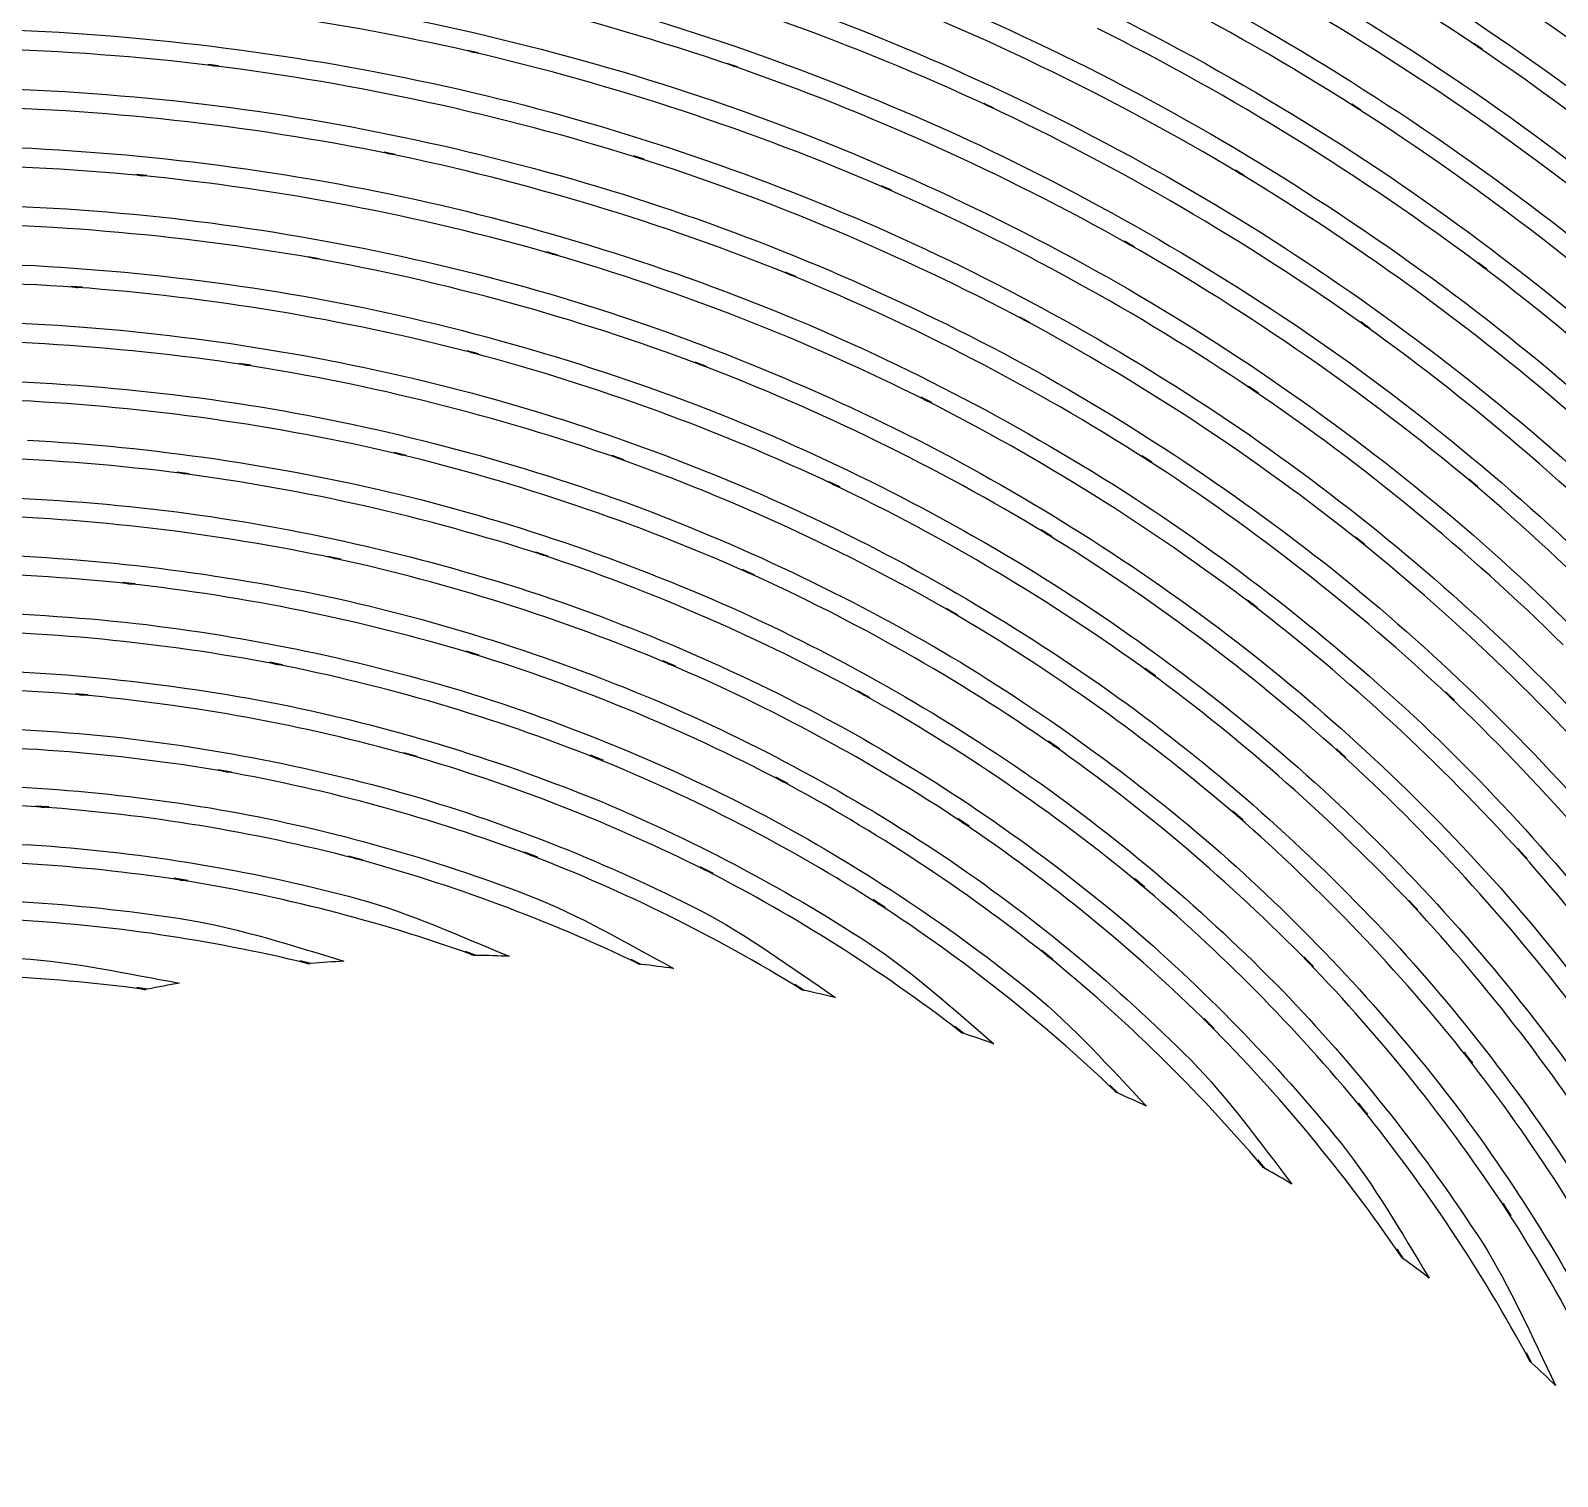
# Model space of a CAD drawing. Extents: x 289 to 439, y 190 to 340.
# Drawn here: x 353.86 to 388.33, y 288.71 to 321.36 of the extents above; entities that cross this region are included whole.
import ezdxf

# ---------------------------------------------------------------- set-up
doc = ezdxf.new("R2010")
doc.units = 0
doc.layers.add('seconds_wheel', color=7, linetype='CONTINUOUS')

msp = doc.modelspace()

# ---------------------------------------------------------------- linework, layer by layer
at = {"layer": 'seconds_wheel', "color": 7}
for p, q in [((353.883097, 321.350082), (353.883097, 321.350082)), ((386.633332, 320.935561), (386.444877, 321.063136)), ((386.534065, 320.990234), (386.534065, 320.990234)), ((358.111674, 320.558264), (357.871259, 320.587735)), ((363.966922, 320.853355), (363.731163, 320.908029)), ((363.847879, 320.869641), (363.847879, 320.869641)), ((369.821399, 320.534999), (369.592616, 320.614103)), ((357.989915, 320.562143), (357.989915, 320.562143)), ((369.705069, 320.563306), (369.705069, 320.563306)), ((375.610727, 319.606301), (375.390864, 319.708672)), ((375.49556, 319.647792), (375.49556, 319.647792)), ((383.889508, 319.567137), (383.691747, 319.693162)), ((383.784811, 319.621037), (383.784811, 319.621037)), ((362.094408, 318.559337), (361.849339, 318.608971)), ((361.967609, 318.573297), (361.967609, 318.573297)), ((367.719325, 318.449211), (367.480073, 318.524439)), ((367.594463, 318.476356), (367.594463, 318.476356)), ((381.270156, 318.077733), (381.062701, 318.202206)), ((356.489266, 318.080841), (356.239934, 318.104883)), ((356.362854, 318.081228), (356.362854, 318.081223)), ((373.301586, 317.751623), (373.07203, 317.851667)), ((381.160029, 318.130857), (381.160029, 318.130857)), ((373.182543, 317.790787), (373.182543, 317.790787)), ((378.780706, 316.474326), (378.562782, 316.597635)), ((378.665539, 316.526286), (378.665539, 316.526286)), ((360.382425, 316.204829), (360.126887, 316.250586)), ((360.253686, 316.215686), (360.253686, 316.215686)), ((365.770417, 316.286648), (365.521085, 316.35877)), ((365.643231, 316.311076), (365.643231, 316.311076)), ((386.739579, 315.965967), (386.546084, 316.111378)), ((371.137473, 315.804656), (370.897444, 315.902371)), ((371.014163, 315.841881), (371.014163, 315.841881)), ((386.634882, 316.030723), (386.634882, 316.030723)), ((355.032433, 315.560751), (354.773793, 315.578977)), ((354.900592, 315.558038), (354.900592, 315.558038)), ((376.425034, 314.76467), (376.196252, 314.886816)), ((376.304825, 314.81508), (376.304825, 314.81508)), ((384.096185, 314.631278), (383.892221, 314.777079)), ((355.058802, 314.661525), (355.058802, 314.661525)), ((383.987999, 314.694484), (383.987999, 314.694484)), ((363.977005, 314.056222), (363.71759, 314.124471)), ((363.844779, 314.077938), (363.844779, 314.077938)), ((358.832528, 313.799135), (358.56691, 313.839852)), ((358.697586, 313.807277), (358.697586, 313.807277)), ((369.121094, 313.77393), (368.869436, 313.868933)), ((368.990029, 313.809993), (368.990029, 313.809993)), ((374.207018, 312.955359), (373.967379, 313.075954)), ((374.081382, 313.004605), (374.081382, 313.004605)), ((381.574164, 313.177548), (381.35973, 313.322573)), ((381.459774, 313.240368), (381.459774, 313.240368)), ((362.342189, 311.765697), (362.071529, 311.829677)), ((362.201431, 311.785472), (362.201431, 311.785472)), ((367.255557, 311.666816), (366.992653, 311.759104)), ((367.118289, 311.700941), (367.118289, 311.700941)), ((379.179715, 311.610203), (378.954035, 311.754838)), ((379.058732, 311.673019), (379.058732, 311.673019)), ((357.445495, 311.350401), (357.169792, 311.386073)), ((357.30551, 311.355441), (357.30551, 311.355441)), ((372.1317, 311.054923), (371.880428, 311.173966)), ((371.999474, 311.103007), (371.999474, 311.103007)), ((386.529799, 311.060353), (386.331264, 311.227479)), ((386.422775, 311.134802), (386.422775, 311.134802)), ((376.917108, 309.93661), (376.679409, 310.081635)), ((376.791472, 309.998264), (376.791472, 309.998264)), ((383.984509, 309.752035), (383.775118, 309.919935)), ((365.543576, 309.491454), (365.269426, 309.581029)), ((383.872059, 309.826097), (383.872059, 309.826097)), ((360.866742, 309.423208), (360.585226, 309.483701)), ((360.722884, 309.44027), (360.722884, 309.44027)), ((365.401265, 309.523639), (365.401265, 309.523639)), ((356.223645, 308.866383), (355.936699, 308.897405)), ((356.079397, 308.868323), (356.079397, 308.868318)), ((370.201796, 309.070343), (369.938502, 309.188222)), ((370.064138, 309.116873), (370.064138, 309.116873)), ((374.790216, 308.164524), (374.540884, 308.309548)), ((374.659927, 308.224627), (374.659927, 308.224627)), ((381.559041, 308.324671), (381.338015, 308.493348)), ((381.439609, 308.39951), (381.439609, 308.39951)), ((363.98825, 307.255602), (363.702081, 307.34285)), ((363.841286, 307.28546), (363.841286, 307.28546)), ((359.554158, 307.037292), (359.259845, 307.093905)), ((359.402543, 307.052027), (359.402543, 307.052027)), ((368.42118, 307.009373), (368.145477, 307.12609)), ((368.277705, 307.054741), (368.277705, 307.054741)), ((379.25882, 306.78447), (379.025774, 306.954697)), ((379.134347, 306.858532), (379.134347, 306.858532)), ((355.166988, 306.356384), (354.868797, 306.381976)), ((355.015371, 306.355221), (355.015371, 306.355213)), ((372.804473, 306.300926), (372.541955, 306.446338)), ((372.667204, 306.360642), (372.667204, 306.360642)), ((386.00748, 306.23578), (385.805453, 306.426562)), ((385.896967, 306.322252), (385.896967, 306.322252)), ((355.2046, 305.464517), (355.2046, 305.464517)), ((377.088887, 305.138796), (376.843045, 305.310576)), ((376.957822, 305.213245), (376.957822, 305.213245)), ((383.558744, 304.944525), (383.345087, 305.138019)), ((362.590358, 304.968177), (362.291779, 305.053098)), ((362.437967, 304.996098), (362.437967, 304.996098)), ((366.792178, 304.880932), (366.503682, 304.996485)), ((366.642114, 304.925136), (366.642114, 304.925136)), ((383.443191, 305.030609), (383.443191, 305.030609)), ((358.402884, 304.616475), (358.097326, 304.669211)), ((358.246227, 304.628497), (358.246227, 304.628497)), ((370.96104, 304.354734), (370.68689, 304.499371)), ((370.816402, 304.41445), (370.816402, 304.41445)), ((354.275516, 303.828538), (353.965691, 303.849088)), ((354.118082, 303.823885), (354.118082, 303.823885)), ((381.228665, 303.535386), (381.002598, 303.730821)), ((375.052734, 303.395404), (374.794482, 303.568347)), ((374.914302, 303.470243), (374.914302, 303.470243)), ((381.104192, 303.624184), (381.104192, 303.624184)), ((354.337169, 302.940543), (354.337169, 302.940555)), ((361.352613, 302.637324), (361.041238, 302.719529)), ((361.191689, 302.663692), (361.191689, 302.663692)), ((365.31712, 302.69161), (365.015828, 302.80639)), ((365.16124, 302.734265), (365.16124, 302.734265)), ((387.642685, 302.665629), (387.449964, 302.880452)), ((387.535661, 302.76451), (387.535661, 302.76451)), ((369.265729, 302.331765), (368.978396, 302.477177)), ((369.115278, 302.390705), (369.115278, 302.390705)), ((357.415636, 302.168515), (357.097282, 302.217762)), ((357.252773, 302.177822), (357.252773, 302.177822)), ((379.021508, 302.013411), (378.782645, 302.21272)), ((378.892382, 302.101819), (378.892382, 302.101819)), ((373.155012, 301.560888), (372.883964, 301.735771)), ((373.010763, 301.635338), (373.010763, 301.635338)), ((385.178437, 301.506989), (384.973309, 301.726075)), ((385.064434, 301.608196), (385.064434, 301.608196)), ((376.942313, 300.387512), (376.691041, 300.589537)), ((360.194359, 300.290958), (359.951617, 300.351061)), ((363.931637, 300.475147), (363.684242, 300.564719)), ((367.651853, 300.273896), (367.419581, 300.386736)), ((376.805818, 300.477084), (376.805818, 300.477084)), ((382.823929, 300.225039), (382.607558, 300.447616)), ((382.704499, 300.326633), (382.704499, 300.326633)), ((356.505551, 299.714353), (356.260873, 299.748088)), ((371.330968, 299.685658), (371.115757, 299.819824)), ((374.934077, 298.71198), (374.73244, 298.869024)), ((380.586527, 298.82482), (380.357357, 299.05205)), ((380.459338, 298.929127), (380.459338, 298.929127)), ((386.418509, 298.048514), (386.226567, 298.292806)), ((386.310712, 298.16174), (386.310712, 298.16174)), ((378.418144, 297.364108), (378.229692, 297.545971)), ((384.047328, 296.889873), (383.843364, 297.139981)), ((383.932549, 297.005813), (383.932549, 297.005813)), ((381.742454, 295.658718), (381.569511, 295.863846)), ((387.286327, 294.603998), (387.109894, 294.873495)), ((387.184346, 294.731573), (387.184346, 294.731573)), ((384.867452, 293.617911), (384.715448, 293.842817)), ((387.755524, 291.273098), (387.632602, 291.503431))]:
    msp.add_line(p, q, dxfattribs=at)
for points in [[(386.534065, 320.990234), (383.49002, 323.038925), (380.269628, 324.812332), (376.910515, 326.289042)], [(395.259549, 319.248009), (392.415668, 321.766424), (389.353904, 324.026656), (386.109074, 326.001709)], [(376.71896, 325.399898), (380.027055, 323.934119), (383.197428, 322.175844), (386.192832, 320.146459)], [(385.798862, 325.1463), (388.993639, 323.189669), (392.007256, 320.951872), (394.8047, 318.46007)], [(383.784811, 319.621037), (380.794436, 321.517888), (377.641209, 323.144347), (374.361349, 324.479731)], [(392.277639, 318.313106), (389.464779, 320.668416), (386.447863, 322.768532), (383.262105, 324.587917)], [(368.007435, 324.342462), (371.355529, 323.360988), (374.608662, 322.082245), (377.729086, 320.521429)], [(382.979423, 323.723203), (386.115361, 321.920202), (389.083829, 319.840363), (391.850321, 317.509657)], [(374.204305, 323.582831), (377.431457, 322.256871), (380.532795, 320.644975), (383.47266, 318.766792)], [(375.49556, 319.647792), (372.400225, 321.082227), (369.183058, 322.23709), (365.881706, 323.098124)], [(389.403525, 317.236284), (386.627941, 319.435609), (383.661754, 321.382231), (380.539606, 323.053533)], [(369.705069, 320.563306), (366.476339, 321.666818), (363.155507, 322.479277), (359.782164, 322.990714)], [(381.160029, 318.130857), (378.231418, 319.881006), (375.1528, 321.366307), (371.959533, 322.567663)], [(363.847866, 320.869641), (360.521113, 321.629557), (357.133018, 322.090452), (353.724103, 322.246205)], [(359.844594, 322.082955), (363.165144, 321.56812), (366.432208, 320.756425), (369.608128, 319.658651)], [(365.848358, 322.188816), (369.097602, 321.329818), (372.262628, 320.181089), (375.306719, 318.757098)], [(380.288335, 322.179123), (383.358713, 320.523269), (386.274017, 318.596318), (389.001413, 316.421203)], [(371.832734, 321.666497), (374.97397, 320.472406), (378.001492, 318.99886), (380.880065, 317.264589)], [(343.447569, 320.88709), (346.905359, 321.352266), (350.397541, 321.506778), (353.883097, 321.350082)], [(353.883097, 321.350082), (357.238715, 321.185132), (360.572906, 320.719638), (363.845553, 319.959943)], [(386.634882, 316.030723), (383.905521, 318.077316), (380.999198, 319.876259), (377.949336, 321.404756)], [(357.989915, 320.562143), (354.602428, 320.970001), (351.18562, 321.073898), (347.779678, 320.872742)], [(386.444877, 321.063136), (386.476759, 321.041594), (386.502226, 321.011838), (386.534065, 320.990234)], [(394.738394, 314.281128), (392.208713, 316.757454), (389.463348, 319.002717), (386.534065, 320.990234)], [(386.534065, 320.990234), (386.565465, 320.969102), (386.601967, 320.956754), (386.633332, 320.935561)], [(357.871259, 320.587735), (357.911503, 320.582802), (357.949685, 320.567165), (357.989915, 320.562143)], [(363.731163, 320.908029), (363.771154, 320.898802), (363.80791, 320.878955), (363.847879, 320.869641)], [(373.18253, 317.790787), (370.169115, 319.093979), (367.045316, 320.124392), (363.847866, 320.869641)], [(363.847879, 320.869641), (363.887003, 320.860704), (363.927822, 320.862374), (363.966922, 320.853355)], [(369.592616, 320.614103), (369.63159, 320.600689), (369.666126, 320.576808), (369.705069, 320.563306)], [(357.989915, 320.562143), (358.030314, 320.557279), (358.071283, 320.563212), (358.111674, 320.558264)], [(367.594463, 318.476356), (364.461633, 319.457049), (361.247412, 320.155508), (357.989915, 320.562143)], [(378.665539, 316.526286), (375.805263, 318.137111), (372.806687, 319.487974), (369.705069, 320.563306)], [(369.705069, 320.563306), (369.742907, 320.550373), (369.783583, 320.548013), (369.821399, 320.534999)], [(377.729086, 320.521429), (380.727878, 319.005761), (383.584059, 317.224269), (386.264955, 315.198967)], [(348.029399, 319.997944), (351.385155, 320.184818), (354.750856, 320.070416), (358.086469, 319.656711)], [(363.845553, 319.959943), (366.991255, 319.214974), (370.063456, 318.188822), (373.025499, 316.894275)], [(386.192832, 320.146459), (389.072703, 318.17919), (391.770361, 315.958101), (394.25485, 313.510251)], [(361.967611, 318.573297), (358.749585, 319.221124), (355.480176, 319.579622), (352.198261, 319.643529)], [(358.086469, 319.656711), (361.291927, 319.244407), (364.453297, 318.54492), (367.533973, 317.567434)], [(369.608128, 319.658651), (372.657256, 318.589173), (375.603953, 317.247988), (378.413491, 315.651876)], [(375.390864, 319.708672), (375.427533, 319.691582), (375.458934, 319.664964), (375.49556, 319.647792)], [(383.987999, 314.694484), (381.310618, 316.596121), (378.468959, 318.253927), (375.49556, 319.647792)], [(375.49556, 319.647792), (375.532658, 319.630603), (375.573668, 319.623575), (375.610727, 319.606301)], [(383.691747, 319.693162), (383.724916, 319.67203), (383.751687, 319.642235), (383.784811, 319.621037)], [(391.863117, 313.367167), (389.362187, 315.688523), (386.65885, 317.781705), (383.784811, 319.621037)], [(383.784811, 319.621037), (383.818024, 319.599971), (383.856335, 319.588272), (383.889508, 319.567137)], [(352.385937, 318.753219), (355.61751, 318.678378), (358.835216, 318.313332), (362.00173, 317.663212)], [(361.849339, 318.608971), (361.889774, 318.600737), (361.927195, 318.581625), (361.967609, 318.573297)], [(361.967609, 318.573297), (362.009377, 318.564889), (362.052655, 318.567844), (362.094408, 318.559337)], [(371.014166, 315.841881), (368.086417, 317.021695), (365.059053, 317.936081), (361.967611, 318.573297)], [(367.480073, 318.524439), (367.519599, 318.511967), (367.554971, 318.48892), (367.594463, 318.476356)], [(375.306719, 318.757098), (378.227862, 317.374723), (381.018179, 315.732768), (383.645992, 313.851484)], [(383.47266, 318.766792), (386.297335, 316.945469), (388.95295, 314.874595), (391.408268, 312.579228)], [(356.362854, 318.081223), (353.094256, 318.389205), (349.805036, 318.404067), (346.533789, 318.124653)], [(376.304825, 314.81508), (373.516743, 316.293826), (370.601694, 317.519699), (367.594463, 318.476356)], [(367.594463, 318.476356), (367.635193, 318.463606), (367.678624, 318.462058), (367.719325, 318.449211)], [(381.062701, 318.202206), (381.097261, 318.18145), (381.125518, 318.151686), (381.160029, 318.130857)], [(356.239934, 318.104883), (356.281554, 318.100866), (356.321243, 318.085344), (356.362854, 318.081228)], [(356.362854, 318.081223), (356.404892, 318.077262), (356.447235, 318.084888), (356.489266, 318.080841)], [(365.643231, 316.311076), (362.608909, 317.178018), (359.503356, 317.770612), (356.362854, 318.081223)], [(373.07203, 317.851667), (373.110677, 317.834851), (373.143939, 317.807694), (373.182543, 317.790787)], [(389.088658, 312.317097), (386.6248, 314.488287), (383.971789, 316.433826), (381.160029, 318.130857)], [(381.160029, 318.130857), (381.195088, 318.109908), (381.235143, 318.098759), (381.270156, 318.077733)], [(346.814145, 317.258773), (350.034674, 317.521832), (353.272135, 317.495726), (356.488102, 317.180444)], [(362.00173, 317.663212), (365.038966, 317.024319), (368.011851, 316.112977), (370.885812, 314.941102)], [(367.533973, 317.567434), (370.486675, 316.614751), (373.34716, 315.398156), (376.082249, 313.932913)], [(381.459761, 313.240368), (378.842603, 315.001908), (376.072533, 316.525034), (373.18253, 317.790787)], [(373.182543, 317.790787), (373.220964, 317.774173), (373.263203, 317.768326), (373.301586, 317.751623)], [(356.488102, 317.180444), (359.576609, 316.862332), (362.629443, 316.266859), (365.611433, 315.401381)], [(380.880065, 317.264589), (383.640356, 315.584567), (386.243906, 313.660016), (388.66018, 311.514812)], [(360.253694, 316.215686), (357.144994, 316.760806), (353.993989, 317.025627), (350.837987, 317.006338)], [(373.025499, 316.894275), (375.863375, 315.637881), (378.581603, 314.128579), (381.148786, 312.384956)], [(378.562782, 316.597635), (378.599146, 316.57705), (378.629226, 316.546955), (378.665539, 316.526286)], [(386.422775, 311.134802), (384.003646, 313.160756), (381.407773, 314.96536), (378.665539, 316.526286)], [(378.665539, 316.526286), (378.702311, 316.505577), (378.74398, 316.49512), (378.780706, 316.474326)], [(351.056293, 316.123398), (354.161421, 316.130008), (357.260519, 315.856953), (360.316505, 315.30793)], [(360.126887, 316.250586), (360.170142, 316.242891), (360.210454, 316.223492), (360.253686, 316.215686)], [(360.253686, 316.215686), (360.296192, 316.208232), (360.339936, 316.212387), (360.382425, 316.204829)], [(368.990037, 313.809993), (366.155864, 314.872355), (363.232425, 315.677832), (360.253694, 316.215686)], [(365.521085, 316.35877), (365.563176, 316.346636), (365.601175, 316.323322), (365.643231, 316.311076)], [(374.081382, 313.004605), (371.373596, 314.357818), (368.549913, 315.464752), (365.643231, 316.311076)], [(365.643231, 316.311076), (365.684826, 316.299192), (365.72885, 316.298634), (365.770417, 316.286648)], [(386.546084, 316.111378), (386.578093, 316.087268), (386.602929, 316.0549), (386.634882, 316.030723)], [(354.900592, 315.558038), (351.753056, 315.774651), (348.592659, 315.708914), (345.456967, 315.360277)], [(370.897444, 315.902371), (370.938138, 315.885861), (370.973515, 315.858498), (371.014163, 315.841881)], [(371.014163, 315.841881), (371.054068, 315.825799), (371.097603, 315.820835), (371.137473, 315.804656)], [(379.058735, 311.673019), (376.50744, 313.301245), (373.815668, 314.696589), (371.014166, 315.841881)], [(393.912454, 309.420108), (391.688957, 311.836542), (389.253728, 314.049159), (386.634882, 316.030723)], [(386.634882, 316.030723), (386.66778, 316.006055), (386.706735, 315.990706), (386.739579, 315.965967)], [(354.773793, 315.578977), (354.816615, 315.575917), (354.85778, 315.561205), (354.900592, 315.558038)], [(354.900592, 315.558038), (354.944534, 315.555014), (354.988496, 315.563885), (355.032433, 315.560751)], [(363.844779, 314.077938), (360.913685, 314.838704), (357.920618, 315.334614), (354.900592, 315.558038)], [(378.413491, 315.651876), (381.104714, 314.105665), (383.651017, 312.320648), (386.022602, 310.318171)], [(360.316505, 315.30793), (363.242958, 314.766388), (366.113979, 313.961814), (368.895802, 312.904562)], [(365.611433, 315.401381), (368.464905, 314.55717), (371.235887, 313.456759), (373.891767, 312.114686)], [(386.264955, 315.198967), (388.835559, 313.238962), (391.224693, 311.052169), (393.404094, 308.665127)], [(345.767566, 314.504868), (348.853812, 314.835795), (351.963135, 314.887765), (355.058802, 314.661525)], [(370.885812, 314.941102), (373.636237, 313.802996), (376.277502, 312.418722), (378.779155, 310.805591)], [(376.196252, 314.886816), (376.234601, 314.866353), (376.266531, 314.835642), (376.304825, 314.81508)], [(383.872059, 309.826097), (381.50449, 311.712886), (378.972032, 313.382941), (376.304825, 314.81508)], [(376.304825, 314.81508), (376.34329, 314.79468), (376.386618, 314.785166), (376.425034, 314.76467)], [(383.892221, 314.777079), (383.926605, 314.752538), (383.953676, 314.719106), (383.987999, 314.694484)], [(358.697586, 313.807277), (355.704152, 314.25742), (352.67625, 314.437208), (349.650644, 314.343945)], [(355.058802, 314.661525), (358.025987, 314.429047), (360.965564, 313.928706), (363.842839, 313.167855)], [(391.139547, 308.521269), (388.945334, 310.789069), (386.551931, 312.8553), (383.987999, 314.694484)], [(383.987999, 314.694484), (384.022121, 314.670249), (384.062117, 314.655594), (384.096185, 314.631278)], [(363.71759, 314.124471), (363.761349, 314.112986), (363.801053, 314.089548), (363.844779, 314.077938)], [(371.999474, 311.103007), (369.376108, 312.33786), (366.647197, 313.333946), (363.844779, 314.077938)], [(363.844779, 314.077938), (363.888097, 314.066694), (363.933709, 314.067585), (363.977005, 314.056222)], [(358.56691, 313.839852), (358.611379, 313.833043), (358.65314, 313.814211), (358.697586, 313.807277)], [(367.118289, 311.700941), (364.380275, 312.65494), (361.562292, 313.360398), (358.697586, 313.807277)], [(358.697586, 313.807277), (358.742238, 313.800565), (358.787891, 313.805979), (358.832528, 313.799135)], [(368.869436, 313.868933), (368.91138, 313.85308), (368.948131, 313.825961), (368.990029, 313.809993)], [(368.990029, 313.809993), (369.032546, 313.794056), (369.078618, 313.789984), (369.121094, 313.77393)], [(376.79148, 309.998264), (374.311091, 311.501079), (371.700274, 312.776976), (368.990037, 313.809993)], [(376.082249, 313.932913), (378.698767, 312.513598), (381.181037, 310.861059), (383.500578, 308.995504)], [(383.645992, 313.851484), (386.160408, 312.03276), (388.505842, 309.991325), (390.654453, 307.752329)], [(349.901529, 313.469148), (352.876493, 313.54784), (355.8519, 313.35769), (358.79259, 312.901848)], [(362.201431, 311.785472), (359.379041, 312.447776), (356.503283, 312.854762), (353.607786, 312.999565)], [(363.842839, 313.167855), (366.593203, 312.424108), (369.269853, 311.433006), (371.841654, 310.206494)], [(373.967379, 313.075954), (374.007516, 313.055764), (374.041307, 313.024905), (374.081382, 313.004605)], [(381.439609, 308.39951), (379.130282, 310.152948), (376.668076, 311.694282), (374.081382, 313.004605)], [(374.081382, 313.004605), (374.1217, 312.984456), (374.166752, 312.975618), (374.207018, 312.955359)], [(381.35973, 313.322573), (381.395552, 313.298335), (381.424013, 313.264689), (381.459774, 313.240368)], [(388.464346, 307.487875), (386.306532, 309.611946), (383.962888, 311.537337), (381.459761, 313.240368)], [(381.459774, 313.240368), (381.495932, 313.216028), (381.538062, 313.201977), (381.574164, 313.177548)], [(358.79259, 312.901848), (361.605422, 312.449517), (364.370605, 311.743335), (367.056246, 310.792406)], [(368.895802, 312.904562), (371.552834, 311.877419), (374.110719, 310.611399), (376.539811, 309.123079)], [(381.148786, 312.384956), (383.601892, 310.700225), (385.89717, 308.797521), (388.008346, 306.700325)], [(353.795075, 312.109256), (356.640084, 311.953414), (359.464622, 311.540269), (362.235166, 310.875387)], [(373.891767, 312.114686), (376.427147, 310.815457), (378.838767, 309.288768), (381.099152, 307.55457)], [(357.30551, 311.355441), (354.428938, 311.719298), (351.526028, 311.822791), (348.630823, 311.66449)], [(362.071529, 311.829677), (362.116123, 311.819072), (362.15687, 311.796212), (362.201431, 311.785472)], [(370.064138, 309.116873), (367.529147, 310.242115), (364.897796, 311.135665), (362.201431, 311.785472)], [(362.201431, 311.785472), (362.247654, 311.774626), (362.295995, 311.77668), (362.342189, 311.765697)], [(366.992653, 311.759104), (367.036282, 311.743758), (367.074708, 311.716417), (367.118289, 311.700941)], [(374.659927, 308.224627), (372.256172, 309.608945), (369.73227, 310.7726), (367.118289, 311.700941)], [(367.118289, 311.700941), (367.162905, 311.685393), (367.210984, 311.682494), (367.255557, 311.666816)], [(378.954035, 311.754838), (378.991385, 311.730857), (379.021452, 311.697105), (379.058732, 311.673019)], [(379.058732, 311.673019), (379.097118, 311.648525), (379.141393, 311.634805), (379.179715, 311.610203)], [(385.896969, 306.322252), (383.783062, 308.308215), (381.494891, 310.099313), (379.058735, 311.673019)], [(357.169792, 311.386073), (357.215887, 311.380102), (357.25944, 311.361553), (357.30551, 311.355441)], [(357.30551, 311.355441), (357.351931, 311.349569), (357.399088, 311.356409), (357.445495, 311.350401)], [(365.401265, 309.523639), (362.763301, 310.377485), (360.054082, 310.990773), (357.30551, 311.355441)], [(348.910789, 310.798998), (351.755648, 310.941312), (354.607173, 310.825576), (357.431535, 310.453889)], [(371.880428, 311.173966), (371.922258, 311.154124), (371.957706, 311.122973), (371.999474, 311.103007)], [(379.134347, 306.858532), (376.888973, 308.486185), (374.501404, 309.906884), (371.999474, 311.103007)], [(371.999474, 311.103007), (372.041996, 311.082992), (372.089234, 311.075065), (372.1317, 311.054923)], [(386.331264, 311.227479), (386.364548, 311.199461), (386.389565, 311.162904), (386.422775, 311.134802)], [(392.787548, 304.681231), (390.863705, 307.019278), (388.733962, 309.179084), (386.422775, 311.134802)], [(386.422775, 311.134802), (386.456161, 311.106843), (386.496481, 311.088396), (386.529799, 311.060353)], [(362.235166, 310.875387), (364.877951, 310.224025), (367.455097, 309.333333), (369.936952, 308.215708)], [(367.056246, 310.792406), (369.615752, 309.868336), (372.08566, 308.713751), (374.436574, 307.343237)], [(378.779155, 310.805591), (381.164624, 309.248305), (383.404065, 307.478543), (385.470426, 305.51764)], [(360.722884, 309.44027), (358.009783, 310.014005), (355.251103, 310.340789), (352.479001, 310.415888)], [(357.431535, 310.453889), (360.12788, 310.082118), (362.784046, 309.465997), (365.369081, 308.613943)], [(386.022602, 310.318171), (388.286462, 308.385746), (390.370684, 306.252985), (392.251657, 303.946031)], [(371.841654, 310.206494), (374.291662, 309.019421), (376.628296, 307.612123), (378.823747, 306.002347)], [(376.679409, 310.081635), (376.719235, 310.057333), (376.751717, 310.022682), (376.791472, 309.998264)], [(376.791472, 309.998264), (376.831451, 309.974041), (376.877198, 309.96095), (376.917108, 309.93661)], [(383.443199, 305.030609), (381.380328, 306.883997), (379.154444, 308.546863), (376.79148, 309.998264)], [(383.775118, 309.919935), (383.810288, 309.891752), (383.83697, 309.854377), (383.872059, 309.826097)], [(365.269426, 309.581029), (365.315076, 309.566092), (365.355669, 309.538728), (365.401265, 309.523639)], [(390.112359, 303.790537), (388.218012, 305.986326), (386.129939, 308.006309), (383.872059, 309.826097)], [(383.872059, 309.826097), (383.907229, 309.798066), (383.94941, 309.780159), (383.984509, 309.752035)], [(352.698477, 309.532558), (355.419268, 309.444839), (358.126051, 309.10969), (360.786087, 308.532125)], [(360.585226, 309.483701), (360.632372, 309.473583), (360.675775, 309.450544), (360.722884, 309.44027)], [(368.277705, 307.054741), (365.836909, 308.07722), (363.308458, 308.876344), (360.722884, 309.44027)], [(360.722884, 309.44027), (360.770229, 309.430259), (360.819425, 309.433372), (360.866742, 309.423208)], [(372.667204, 306.360642), (370.345909, 307.633329), (367.914256, 308.69215), (365.401265, 309.523639)], [(365.401265, 309.523639), (365.447636, 309.508631), (365.497249, 309.506612), (365.543576, 309.491454)], [(356.079397, 308.868318), (353.321435, 309.155167), (350.543662, 309.191824), (347.779291, 308.976892)], [(355.936699, 308.897405), (355.985073, 308.892222), (356.031047, 308.873668), (356.079397, 308.868323)], [(356.079397, 308.868318), (356.127328, 308.863331), (356.175727, 308.87151), (356.223645, 308.866383)], [(363.841286, 307.28546), (361.306945, 308.047199), (358.709529, 308.577574), (356.079397, 308.868318)], [(369.938502, 309.188222), (369.982556, 309.168505), (370.020155, 309.136738), (370.064138, 309.116873)], [(376.957822, 305.213245), (374.782934, 306.720951), (372.475824, 308.027706), (370.064138, 309.116873)], [(370.064138, 309.116873), (370.108502, 309.097182), (370.157492, 309.090177), (370.201796, 309.070343)], [(376.539811, 309.123079), (378.851309, 307.687191), (381.027052, 306.044495), (383.041466, 304.215139)], [(383.500578, 308.995504), (385.710622, 307.197373), (387.752534, 305.202992), (389.602836, 303.03672)], [(360.786087, 308.532125), (363.318879, 307.964622), (365.794008, 307.166748), (368.181928, 306.149698)], [(365.369081, 308.613943), (367.828833, 307.784679), (370.206836, 306.732754), (372.475649, 305.471496)], [(348.088339, 308.121093), (350.803461, 308.318307), (353.53032, 308.268024), (356.236444, 307.971805)], [(369.936952, 308.215708), (372.296004, 307.133948), (374.551109, 305.839131), (376.675142, 304.348141)], [(374.540884, 308.309548), (374.583139, 308.285038), (374.61776, 308.24928), (374.659927, 308.224627)], [(381.104192, 303.624184), (379.099755, 305.349903), (376.943234, 306.889852), (374.659927, 308.224627)], [(374.659927, 308.224627), (374.701462, 308.20071), (374.748756, 308.188573), (374.790216, 308.164524)], [(381.338015, 308.493348), (381.37473, 308.465302), (381.402982, 308.427665), (381.439609, 308.39951)], [(387.535661, 302.76451), (385.677892, 304.822956), (383.638144, 306.709481), (381.439609, 308.39951)], [(381.439609, 308.39951), (381.477106, 308.371039), (381.521626, 308.353254), (381.559041, 308.324671)], [(356.236444, 307.971805), (358.814486, 307.671995), (361.359432, 307.137224), (363.840513, 306.375378)], [(359.402543, 307.052027), (356.802636, 307.54446), (354.16373, 307.79986), (351.517732, 307.813985)], [(381.099152, 307.55457), (383.248276, 305.884704), (385.240745, 304.022934), (387.053281, 301.992469)], [(363.702081, 307.34285), (363.750208, 307.328204), (363.793223, 307.300283), (363.841286, 307.28546)], [(370.816402, 304.41445), (368.583472, 305.582109), (366.249292, 306.54297), (363.841286, 307.28546)], [(363.841286, 307.28546), (363.889266, 307.27104), (363.94032, 307.27019), (363.98825, 307.255602)], [(374.436574, 307.343237), (376.670161, 306.020601), (378.778084, 304.496816), (380.735041, 302.791265)], [(351.76978, 306.938798), (354.364444, 306.910225), (356.950575, 306.644738), (359.497158, 306.146596)], [(359.259845, 307.093905), (359.308629, 307.084487), (359.353798, 307.061619), (359.402543, 307.052027)], [(366.642114, 304.925136), (364.298694, 305.853194), (361.875728, 306.56534), (359.402543, 307.052027)], [(359.402543, 307.052027), (359.452539, 307.042556), (359.504193, 307.046936), (359.554158, 307.037292)], [(368.145477, 307.12609), (368.191705, 307.106536), (368.231554, 307.074463), (368.277705, 307.054741)], [(374.914302, 303.470243), (372.815629, 304.864959), (370.594655, 306.06468), (368.277705, 307.054741)], [(368.277705, 307.054741), (368.324066, 307.035322), (368.374883, 307.028955), (368.42118, 307.009373)], [(379.025774, 306.954697), (379.064913, 306.92614), (379.095305, 306.88722), (379.134347, 306.858532)], [(385.064434, 301.608196), (383.25073, 303.534422), (381.266292, 305.291961), (379.134347, 306.858532)], [(379.134347, 306.858532), (379.173522, 306.830135), (379.219732, 306.812992), (379.25882, 306.78447)], [(355.015371, 306.355213), (352.37859, 306.57321), (349.728008, 306.551577), (347.095272, 306.289293)], [(388.008346, 306.700325), (390.01845, 304.680808), (391.840865, 302.483517), (393.454891, 300.135464)], [(354.868797, 306.381976), (354.91839, 306.377699), (354.965796, 306.359675), (355.015371, 306.355221)], [(355.015371, 306.355213), (355.065848, 306.351041), (355.116522, 306.360719), (355.166988, 306.356384)], [(362.437967, 304.996098), (360.010247, 305.674257), (357.526099, 306.12961), (355.015371, 306.355213)], [(359.497158, 306.146596), (361.917588, 305.654591), (364.287407, 304.940966), (366.577744, 304.016604)], [(363.840513, 306.375378), (366.196039, 305.633183), (368.477531, 304.675949), (370.658195, 303.517161)], [(368.181928, 306.149698), (370.446691, 305.165167), (372.615674, 303.975087), (374.663417, 302.594669)], [(372.541955, 306.446338), (372.586328, 306.421815), (372.622926, 306.385326), (372.667204, 306.360642)], [(378.892382, 302.101819), (376.951079, 303.708113), (374.867873, 305.133802), (372.667204, 306.360642)], [(372.667204, 306.360642), (372.711055, 306.336601), (372.760704, 306.325121), (372.804473, 306.300926)], [(385.805453, 306.426562), (385.839144, 306.394726), (385.863374, 306.35419), (385.896967, 306.322252)], [(385.896967, 306.322252), (385.931129, 306.290159), (385.973409, 306.267978), (386.00748, 306.23578)], [(391.37027, 300.081954), (389.737964, 302.323281), (387.906396, 304.411927), (385.896969, 306.322252)], [(378.823747, 306.002347), (380.906268, 304.453576), (382.842773, 302.718605), (384.610361, 300.81832)], [(347.435731, 305.445128), (350.019495, 305.687872), (352.619634, 305.693933), (355.2046, 305.464517)], [(355.2046, 305.464517), (357.663059, 305.228083), (360.093898, 304.766432), (362.468212, 304.0864)], [(372.475649, 305.471496), (374.624709, 304.255833), (376.657403, 302.845979), (378.54921, 301.259594)], [(385.470426, 305.51764), (387.432616, 303.632666), (389.219026, 301.573155), (390.809171, 299.364975)], [(358.246227, 304.628497), (355.761323, 305.048827), (353.244112, 305.241836), (350.723977, 305.203939)], [(376.843045, 305.310576), (376.884259, 305.281792), (376.916711, 305.242177), (376.957822, 305.213245)], [(382.704499, 300.326633), (380.941691, 302.127012), (379.018593, 303.763046), (376.957822, 305.213245)], [(376.957822, 305.213245), (376.999204, 305.184558), (377.047603, 305.167626), (377.088887, 305.138796)], [(383.345087, 305.138019), (383.381133, 305.10543), (383.407254, 305.063316), (383.443191, 305.030609)], [(362.291779, 305.053098), (362.342212, 305.038805), (362.387595, 305.010592), (362.437967, 304.996098)], [(369.115278, 302.390705), (366.973878, 303.461652), (364.738957, 304.333975), (362.437967, 304.996098)], [(362.437967, 304.996098), (362.48781, 304.982174), (362.540561, 304.982289), (362.590358, 304.968177)], [(366.503682, 304.996485), (366.551979, 304.977142), (366.593895, 304.94467), (366.642114, 304.925136)], [(373.010763, 301.635338), (370.993085, 302.924453), (368.861405, 304.026007), (366.642114, 304.925136)], [(366.642114, 304.925136), (366.690699, 304.905895), (366.743662, 304.900358), (366.792178, 304.880932)], [(383.443191, 305.030609), (383.478995, 304.99844), (383.523039, 304.976809), (383.558744, 304.944525)], [(388.79125, 299.189705), (387.189139, 301.294996), (385.399486, 303.249973), (383.443199, 305.030609)], [(358.097326, 304.669211), (358.148143, 304.660414), (358.19545, 304.637495), (358.246227, 304.628497)], [(365.16124, 302.734265), (362.918881, 303.576009), (360.604614, 304.21058), (358.246227, 304.628497)], [(358.246227, 304.628497), (358.297978, 304.619743), (358.351163, 304.625427), (358.402884, 304.616475)], [(370.68689, 304.499371), (370.732647, 304.47522), (370.770745, 304.438779), (370.816402, 304.41445)], [(376.805818, 300.477084), (374.933528, 301.97022), (372.929503, 303.288424), (370.816402, 304.41445)], [(370.816402, 304.41445), (370.862724, 304.390227), (370.914804, 304.379134), (370.96104, 304.354734)], [(351.007433, 304.337671), (353.476904, 304.3593), (355.942752, 304.154768), (358.374966, 303.726555)], [(362.468212, 304.0864), (364.71627, 303.422816), (366.898018, 302.553212), (368.986539, 301.489539)], [(376.675142, 304.348141), (378.686175, 302.914144), (380.560886, 301.298554), (382.277181, 299.522408)], [(383.041466, 304.215139), (384.951047, 302.457342), (386.695726, 300.52905), (388.255352, 298.454503)], [(354.118082, 303.823885), (351.602485, 303.982098), (349.078295, 303.911067), (346.57567, 303.609838)], [(353.965691, 303.849088), (354.017181, 303.845649), (354.066613, 303.827528), (354.118082, 303.823885)], [(354.118082, 303.823885), (354.170592, 303.820581), (354.223013, 303.832041), (354.275516, 303.828538)], [(361.191689, 302.663692), (358.874029, 303.266012), (356.506664, 303.654776), (354.118082, 303.823885)], [(358.374966, 303.726555), (360.679855, 303.301589), (362.940276, 302.664224), (365.128668, 301.824569)], [(366.577744, 304.016604), (368.74448, 303.121651), (370.823662, 302.028498), (372.790126, 300.752011)], [(381.002598, 303.730821), (381.039775, 303.698588), (381.067136, 303.656547), (381.104192, 303.624184)], [(370.658195, 303.517161), (372.719159, 302.400637), (374.672393, 301.096794), (376.494057, 299.622062)], [(374.794482, 303.568347), (374.837462, 303.539551), (374.871439, 303.499205), (374.914302, 303.470243)], [(380.459338, 298.929127), (378.753665, 300.609325), (376.898027, 302.129746), (374.914302, 303.470243)], [(374.914302, 303.470243), (374.958086, 303.441144), (375.009056, 303.424672), (375.052734, 303.395404)], [(386.310712, 298.16174), (384.744868, 300.13748), (383.002869, 301.966048), (381.104192, 303.624184)], [(381.104192, 303.624184), (381.142901, 303.590859), (381.190071, 303.568851), (381.228665, 303.535386)], [(346.948698, 302.778456), (349.40147, 303.058008), (351.874528, 303.111933), (354.337169, 302.940543)], [(357.252773, 302.177809), (354.885408, 302.534599), (352.491283, 302.674011), (350.098511, 302.592717)], [(354.337169, 302.940555), (356.674272, 302.758945), (358.98902, 302.362107), (361.253345, 301.755934)], [(361.041238, 302.719529), (361.093071, 302.705827), (361.139922, 302.677621), (361.191689, 302.663692)], [(367.561892, 300.299488), (365.515663, 301.281922), (363.383518, 302.073949), (361.191689, 302.663692)], [(361.191689, 302.663692), (361.244416, 302.64999), (361.29994, 302.651247), (361.352613, 302.637324)], [(365.015828, 302.80639), (365.066516, 302.787123), (365.110641, 302.75375), (365.16124, 302.734265)], [(371.249923, 299.716679), (369.317282, 300.907846), (367.279571, 301.918455), (365.16124, 302.734265)], [(365.16124, 302.734265), (365.211785, 302.715291), (365.266652, 302.710795), (365.31712, 302.69161)], [(380.735041, 302.791265), (382.584873, 301.155022), (384.280265, 299.353047), (385.801189, 297.407539)], [(387.449964, 302.880452), (387.482118, 302.844597), (387.503629, 302.800469), (387.535661, 302.76451)], [(392.245454, 296.39431), (390.871837, 298.656268), (389.295799, 300.788581), (387.535661, 302.76451)], [(387.535661, 302.76451), (387.568268, 302.728379), (387.610189, 302.701866), (387.642685, 302.665629)], [(368.978396, 302.477177), (369.026676, 302.452776), (369.067111, 302.415315), (369.115278, 302.390705)], [(374.852646, 298.754634), (373.055833, 300.140489), (371.136055, 301.358204), (369.115278, 302.390705)], [(369.115278, 302.390705), (369.163553, 302.366562), (369.217552, 302.35611), (369.265729, 302.331765)], [(374.663417, 302.594669), (376.597241, 301.268459), (378.403857, 299.76668), (380.061881, 298.109006)], [(357.097282, 302.217762), (357.150283, 302.209548), (357.199808, 302.186267), (357.252773, 302.177822)], [(357.252773, 302.177822), (357.306663, 302.169702), (357.361777, 302.176854), (357.415636, 302.168515)], [(363.83547, 300.492583), (361.697605, 301.255977), (359.494589, 301.820372), (357.252773, 302.177809)], [(378.782645, 302.21272), (378.822677, 302.179339), (378.852485, 302.135358), (378.892382, 302.101819)], [(383.932549, 297.005813), (382.411849, 298.855261), (380.725221, 300.561064), (378.892382, 302.101819)], [(378.892382, 302.101819), (378.932659, 302.068492), (378.981353, 302.046891), (379.021508, 302.013411)], [(387.053281, 301.992469), (388.768527, 300.044826), (390.302133, 297.945133), (391.635887, 295.718824)], [(350.407173, 301.736934), (352.750677, 301.800553), (355.094588, 301.647474), (357.410207, 301.281309)], [(361.253345, 301.755934), (362.4307, 301.429378), (363.540862, 300.915617), (364.671879, 300.456535)], [(365.128668, 301.824569), (366.260777, 301.378596), (367.310676, 300.761933), (368.378912, 300.181608)], [(372.883964, 301.735771), (372.929385, 301.706488), (372.965477, 301.664817), (373.010763, 301.635338)], [(378.339042, 297.417621), (376.69645, 298.984654), (374.91337, 300.396903), (373.010763, 301.635338)], [(373.010763, 301.635338), (373.056457, 301.606147), (373.109438, 301.590273), (373.155012, 301.560888)], [(384.973309, 301.726075), (385.007304, 301.689714), (385.030574, 301.644677), (385.064434, 301.608196)], [(360.108664, 300.295225), (357.903312, 300.830708), (355.653574, 301.161497), (353.387146, 301.282862)], [(357.410207, 301.281309), (358.612431, 301.080111), (359.770122, 300.695423), (360.937704, 300.348348)], [(368.986539, 301.489539), (370.062399, 300.929413), (371.035415, 300.203115), (372.037862, 299.522408)], [(389.671469, 295.630412), (388.32095, 297.759157), (386.779545, 299.760329), (385.064434, 301.608196)], [(385.064434, 301.608196), (385.099345, 301.571121), (385.143656, 301.544188), (385.178437, 301.506989)], [(378.54921, 301.259594), (380.333853, 299.738598), (381.97313, 298.056468), (383.449007, 296.23455)], [(372.790126, 300.752011), (373.798547, 300.084553), (374.690455, 299.266178), (375.610727, 298.483198)], [(376.691041, 300.589537), (376.732876, 300.555889), (376.764136, 300.510913), (376.805818, 300.477084)], [(384.610361, 300.81832), (386.278802, 298.997648), (387.776372, 297.028081), (389.085558, 294.934374)], [(353.635704, 300.408064), (354.847051, 300.334091), (356.030873, 300.059735), (357.225244, 299.851621)], [(359.951617, 300.351061), (360.005675, 300.33767), (360.054675, 300.308873), (360.108664, 300.295225)], [(360.108664, 300.295225), (360.126856, 300.290806), (360.145525, 300.289189), (360.164114, 300.287082)], [(360.140072, 300.283979), (360.129392, 300.287092), (360.119469, 300.292491), (360.108664, 300.295225)], [(360.164114, 300.287082), (360.156042, 300.286242), (360.148141, 300.284816), (360.140072, 300.283979)], [(360.937704, 300.348348), (360.690154, 300.328262), (360.440453, 300.316079), (360.194359, 300.290958)], [(363.684242, 300.564719), (363.736875, 300.545654), (363.782937, 300.511916), (363.83547, 300.492596)], [(363.83547, 300.492596), (363.856628, 300.485041), (363.878839, 300.481254), (363.900616, 300.475921)], [(363.868431, 300.476685), (363.857157, 300.481345), (363.846945, 300.488363), (363.83547, 300.492583)], [(363.900616, 300.475921), (363.889826, 300.475936), (363.879224, 300.476685), (363.868431, 300.476685)], [(364.671879, 300.456535), (364.424938, 300.462102), (364.179793, 300.474628), (363.931637, 300.475147)], [(367.419581, 300.386736), (367.469754, 300.362361), (367.511843, 300.324105), (367.561892, 300.299488)], [(367.561892, 300.299488), (367.580438, 300.290584), (367.600142, 300.284602), (367.619668, 300.278162)], [(367.590974, 300.281652), (367.580962, 300.287051), (367.572119, 300.294458), (367.561892, 300.299488)], [(367.619668, 300.278162), (367.610049, 300.279181), (367.600595, 300.280657), (367.590974, 300.281652)], [(368.378912, 300.181608), (368.136565, 300.212329), (367.895694, 300.24807), (367.651853, 300.273896)], [(381.663738, 295.726577), (380.194247, 297.456345), (378.568387, 299.046702), (376.805818, 300.477084)], [(376.805818, 300.477084), (376.848465, 300.443077), (376.899804, 300.421703), (376.942313, 300.387512)], [(382.607558, 300.447616), (382.64365, 300.410472), (382.668555, 300.363916), (382.704499, 300.326633)], [(387.184346, 294.731573), (385.865357, 296.729973), (384.366255, 298.60292), (382.704499, 300.326633)], [(382.704499, 300.326633), (382.741141, 300.28921), (382.787427, 300.262602), (382.823929, 300.225039)], [(356.423733, 299.708928), (354.174146, 300.01119), (351.902052, 300.105512), (349.635132, 299.989282)], [(356.260873, 299.748088), (356.316302, 299.740385), (356.368347, 299.716893), (356.423733, 299.708923)], [(356.452428, 299.701949), (356.442956, 299.704711), (356.433497, 299.707523), (356.423733, 299.708928)], [(356.423733, 299.708923), (356.440307, 299.706709), (356.457033, 299.706887), (356.473754, 299.706989)], [(356.473754, 299.706989), (356.466588, 299.705487), (356.459593, 299.703463), (356.452428, 299.701949)], [(357.225244, 299.851621), (356.985079, 299.806404), (356.743989, 299.764361), (356.505551, 299.714353)], [(371.115757, 299.819824), (371.163754, 299.789935), (371.202079, 299.7468), (371.249923, 299.716679)], [(371.249923, 299.716679), (371.264918, 299.707437), (371.281242, 299.700755), (371.29723, 299.693411)], [(371.273188, 299.698841), (371.265651, 299.705082), (371.258211, 299.711461), (371.249923, 299.716679)], [(371.29723, 299.693411), (371.289176, 299.695117), (371.281247, 299.697135), (371.273188, 299.698841)], [(372.037862, 299.522408), (371.802594, 299.577708), (371.568005, 299.635044), (371.330968, 299.685658)], [(376.494057, 299.622062), (377.42561, 298.85411), (378.225138, 297.947867), (379.057569, 297.074836)], [(382.277181, 299.522408), (383.892096, 297.823659), (385.34646, 295.979735), (386.62325, 294.014207)], [(374.73244, 298.869024), (374.776181, 298.834956), (374.809076, 298.788909), (374.852646, 298.754634)], [(380.357357, 299.05205), (380.395218, 299.014446), (380.421645, 298.966892), (380.459338, 298.929127)], [(384.795713, 293.694689), (383.514291, 295.569505), (382.063486, 297.321938), (380.459338, 298.929127)], [(380.459338, 298.929127), (380.498485, 298.890566), (380.547541, 298.863549), (380.586527, 298.82482)], [(374.852646, 298.754634), (374.868555, 298.742365), (374.886098, 298.73256), (374.903443, 298.722449)], [(374.877077, 298.731369), (374.86853, 298.738679), (374.861504, 298.747665), (374.852646, 298.754634)], [(374.903443, 298.722449), (374.89461, 298.725328), (374.885912, 298.728495), (374.877077, 298.731369)], [(375.610727, 298.483198), (375.38617, 298.561659), (375.160658, 298.637913), (374.934077, 298.71198)], [(386.226567, 298.292806), (386.258731, 298.251903), (386.278713, 298.20277), (386.310712, 298.16174)], [(388.255352, 298.454503), (389.725173, 296.469039), (391.008755, 294.352823), (392.092286, 292.132773)], [(380.061881, 298.109006), (380.90583, 297.250128), (381.602736, 296.266554), (382.339224, 295.315158)], [(390.182155, 292.126957), (389.079143, 294.252876), (387.783769, 296.27305), (386.310712, 298.16174)], [(386.310712, 298.16174), (386.343151, 298.120809), (386.386222, 298.089572), (386.418509, 298.048514)], [(378.229692, 297.545971), (378.270277, 297.506895), (378.298653, 297.456887), (378.339042, 297.417621)], [(378.339042, 297.417621), (378.355188, 297.402216), (378.373322, 297.389214), (378.391389, 297.37613)], [(378.363858, 297.388926), (378.355631, 297.398528), (378.348127, 297.408786), (378.339042, 297.417621)], [(378.391389, 297.37613), (378.382149, 297.380264), (378.373103, 297.384798), (378.363858, 297.388926)], [(379.057569, 297.074836), (378.846317, 297.17464), (378.631652, 297.268359), (378.418144, 297.364108)], [(385.801189, 297.407539), (387.230197, 295.548846), (388.483887, 293.562955), (389.548547, 291.474347)], [(383.843364, 297.139981), (383.877376, 297.098269), (383.898725, 297.047671), (383.932549, 297.005813)], [(387.696582, 291.348711), (386.61863, 293.346385), (385.359172, 295.240396), (383.932549, 297.005813)], [(383.932549, 297.005813), (383.967164, 296.963717), (384.012886, 296.932117), (384.047328, 296.889873)], [(383.449007, 296.23455), (384.205286, 295.283829), (384.805124, 294.226543), (385.439404, 293.191759)], [(381.569511, 295.863846), (381.605333, 295.821288), (381.628122, 295.769305), (381.663738, 295.726577)], [(381.663738, 295.726577), (381.680874, 295.706404), (381.700571, 295.688726), (381.720352, 295.671127)], [(381.689717, 295.688965), (381.680676, 295.701224), (381.673515, 295.714848), (381.663738, 295.726577)], [(381.720352, 295.671127), (381.710134, 295.67706), (381.69994, 295.683042), (381.689717, 295.688965)], [(382.339224, 295.315158), (382.143319, 295.434232), (381.940813, 295.543343), (381.742454, 295.658718)], [(387.109894, 294.873495), (387.139207, 294.82869), (387.155233, 294.776503), (387.184346, 294.731573)], [(390.336099, 288.713073), (389.472769, 290.812382), (388.418464, 292.826973), (387.184346, 294.731573)], [(387.184346, 294.731573), (387.214402, 294.686035), (387.256461, 294.649666), (387.286327, 294.603998)], [(384.715448, 293.842817), (384.746991, 293.796197), (384.764402, 293.741457), (384.795713, 293.694689)], [(384.795713, 293.694689), (384.811083, 293.672203), (384.829323, 293.651995), (384.847674, 293.631873)], [(384.818205, 293.652812), (384.810398, 293.666593), (384.804549, 293.681494), (384.795713, 293.694689)], [(386.62325, 294.014207), (387.278079, 292.986232), (387.755769, 291.862882), (388.290252, 290.768616)], [(384.847674, 293.631873), (384.837947, 293.638977), (384.827939, 293.645715), (384.818205, 293.652812)], [(385.439404, 293.191759), (385.250346, 293.335911), (385.05945, 293.477486), (384.867452, 293.617911)], [(387.632602, 291.503431), (387.658942, 291.454077), (387.670486, 291.398187), (387.696582, 291.348711)], [(387.696582, 291.348711), (387.707672, 291.328162), (387.721586, 291.309399), (387.735359, 291.290547)], [(387.712481, 291.310323), (387.706807, 291.322954), (387.70306, 291.336434), (387.696582, 291.348711)], [(387.735359, 291.290547), (387.727881, 291.297303), (387.719967, 291.303573), (387.712481, 291.310323)], [(388.290252, 290.768616), (388.111926, 290.936732), (387.937287, 291.10865), (387.755524, 291.273098)]]:
    msp.add_open_spline(points, degree=3, dxfattribs=at)

doc.saveas('drawing.dxf')
